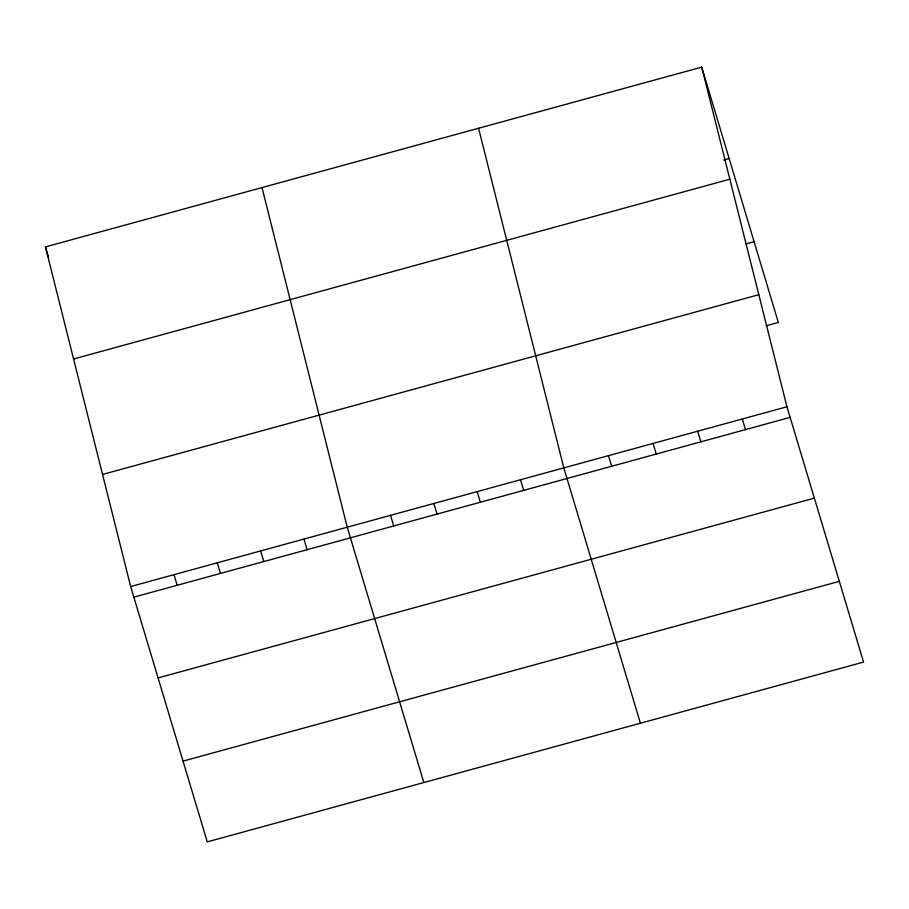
<?xml version="1.0" encoding="UTF-8"?>
<svg xmlns="http://www.w3.org/2000/svg" width="909" height="909" viewBox="0 0 909 909"><rect width="100%" height="100%" fill="white"/><g stroke="black" fill="none" stroke-linecap="round" stroke-linejoin="round"><path stroke-width="1.36" d="M701.725 67.13L786.944 406.766L863.55 662.093L207.275 841.87L130.669 586.532L45.45 246.907L701.725 67.13L778.331 322.468L766.162 325.797M723.734 159.984L729.143 158.507M73.572 358.987L729.847 179.209M745.982 243.93L754.106 241.703M102.547 474.453L758.822 294.686M130.669 586.532L786.944 406.766M133.85 597.156L790.137 417.379M158.086 677.909L814.362 498.132M183.05 761.117L839.325 581.34M742.323 418.992L745.505 429.605M697.692 431.207L700.873 441.831M653.071 443.433L656.253 454.057M608.439 455.659L611.621 466.272M640.413 723.223L563.807 467.885L478.588 128.249M520.493 479.747L523.686 490.371M477.18 491.61L480.372 502.234M433.866 503.484L437.059 514.096M390.552 515.346L393.745 525.959M423.844 782.547L347.238 527.209L262.019 187.584M303.924 539.071L307.117 549.695M260.61 550.945L263.803 561.557M217.296 562.807L220.489 573.42M173.983 574.67L177.164 585.282M45.45 246.907L48.631 257.52"/></g></svg>
